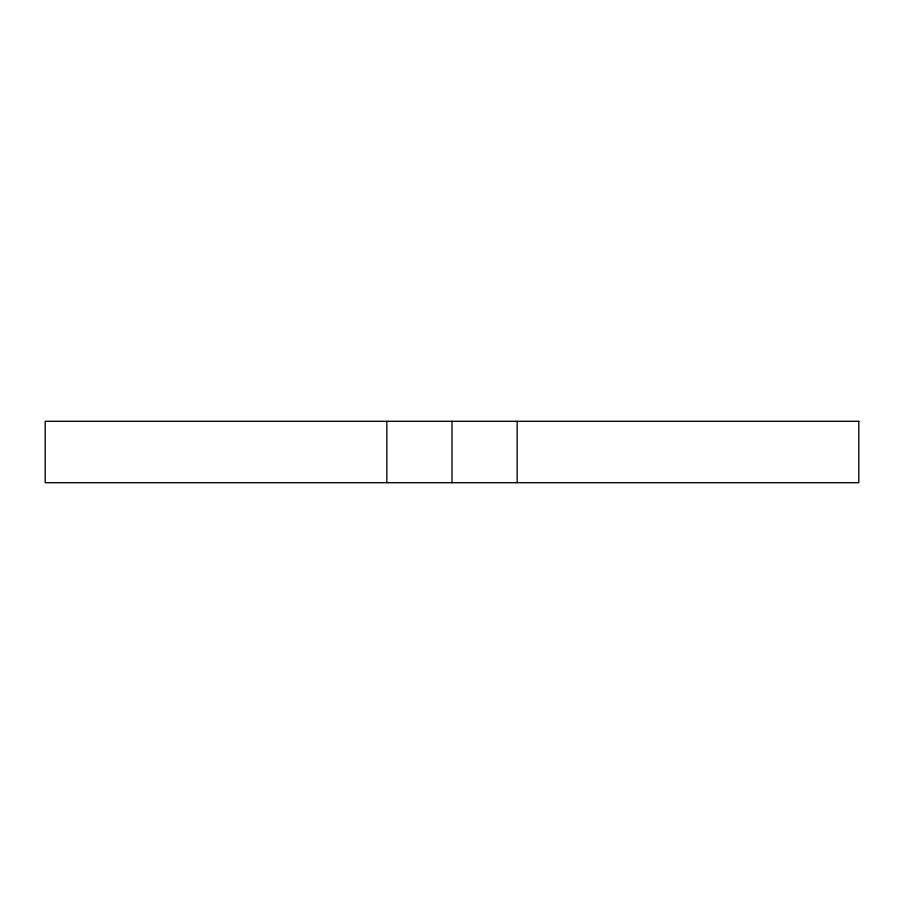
<?xml version="1.0" encoding="UTF-8"?>
<svg xmlns="http://www.w3.org/2000/svg" width="904" height="904" viewBox="0 0 904 904"><rect width="100%" height="100%" fill="white"/><g stroke="black" fill="none" stroke-linecap="round" stroke-linejoin="round"><path stroke-width="1.36" d="M517.156 421.298L517.156 482.702M452 421.298L452 482.702M386.844 421.298L386.844 482.702M858.8 421.298L45.2 421.298L45.2 482.702L858.8 482.702L858.8 421.298"/></g></svg>
